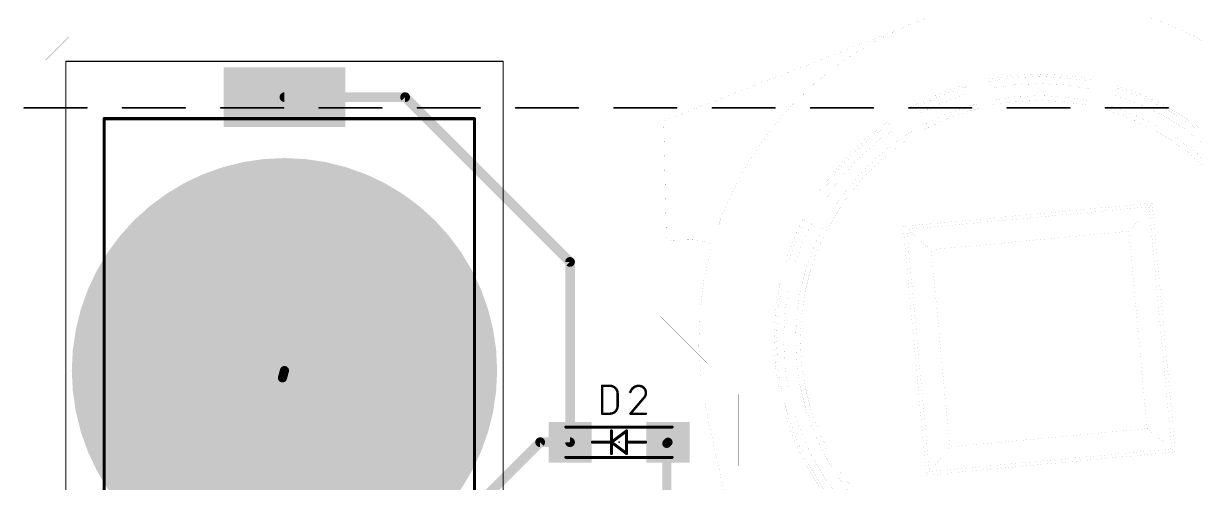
# Model space of a CAD drawing. Extents: x 19 to 519, y 6 to 365.
# Drawn here: x 79.08 to 128.09, y 214.31 to 233.54 of the extents above; entities that cross this region are included whole.
import ezdxf

# ---------------------------------------------------------------- set-up
doc = ezdxf.new("R2010")
doc.units = 0
for name, color, linetype in [('1', 12, 'CONTINUOUS'), ('120', 30, 'CONTINUOUS'), ('20', 31, 'CONTINUOUS'), ('21', 7, 'CONTINUOUS'), ('23', 53, 'CONTINUOUS'), ('25', 7, 'CONTINUOUS'), ('39', 12, 'CONTINUOUS'), ('47', 7, 'CONTINUOUS'), ('51', 7, 'CONTINUOUS')]:
    doc.layers.add(name, color=color, linetype=linetype)

# ---------------------------------------------------------------- blocks, each defined once
blk = doc.blocks.new('PIE')
at = {"const_width": 0.5}
blk.add_lwpolyline([(0, -0.25, 1), (0, 0.25, 1), (0, -0.25)], format="xyb", dxfattribs=at)
blk = doc.blocks.new('RECT')
blk.add_solid([(-0.5, -0.5), (0.5, -0.5), (-0.5, 0.5), (0.5, 0.5)])

msp = doc.modelspace()

# ---------------------------------------------------------------- linework, layer by layer
at = {"layer": '1'}
for points, const_width in [([(90, 230.45), (95.05, 230.45)], 0.4064), ([(95.05, 230.45), (101.95, 223.55)], 0.4064), ([(101.95, 223.55), (101.95, 216)], 0.4064), ([(89.916, 218.694), (90, 219)], 0.381), ([(89.916, 211.9), (89.916, 218.694)], 0.381), ([(100.7, 216), (97.7, 213)], 0.4064), ([(101.95, 216), (100.7, 216)], 0.4064), ([(106, 215.95), (106.05, 216)], 0.381), ([(106, 212), (106, 215.95)], 0.381)]:
    msp.add_lwpolyline(points, dxfattribs=dict(at, const_width=const_width))
for points, const_width in [([(90, 230.5516, 1), (90, 230.3484)], 0.2032), ([(95.1218, 230.5218, 1), (94.9782, 230.3782)], 0.2032), ([(95.05, 230.3484, 1), (95.05, 230.5516)], 0.2032), ([(102.0516, 223.55, 1), (101.8484, 223.55)], 0.2032), ([(101.8782, 223.4782, 1), (102.0218, 223.6218)], 0.2032), ([(90.0919, 218.9748, 1), (89.9081, 219.0252)], 0.1905), ([(89.8241, 218.7192, 1), (90.0079, 218.6688)], 0.1905), ([(90.0113, 218.694, 1), (89.8208, 218.694)], 0.1905), ([(100.7, 216.1016, 1), (100.7, 215.8984)], 0.2032), ([(100.7718, 215.9282, 1), (100.6282, 216.0718)], 0.2032), ([(101.95, 215.8984, 1), (101.95, 216.1016)], 0.2032), ([(106.0952, 215.95, 1), (105.9048, 215.95)], 0.1905), ([(106.1174, 215.9326, 1), (105.9826, 216.0674)], 0.1905), ([(101.8484, 216, 1), (102.0516, 216)], 0.2032), ([(105.9326, 216.0174, 1), (106.0674, 215.8826)], 0.1905)]:
    msp.add_lwpolyline(points, format="xyb", dxfattribs=dict(at, const_width=const_width))
at = {"layer": '120', "const_width": 0.001}
for points in [[(81.2865, 204.5162), (81.2865, 235.0661)], [(79.5865, 182.7161), (79.5865, 234.5661)], [(81.0865, 234.5661), (81.0865, 182.7161)], [(115.6303, 233.2616), (106.0001, 229.5038)], [(105.8729, 229.3128), (105.9813, 224.6541)], [(115.8899, 225.0399), (126.3103, 226.0128)], [(126.3103, 226.0128), (126.1826, 225.8588)], [(126.2412, 225.9294), (126.2751, 225.9703)], [(126.2751, 225.9703), (126.3103, 226.0128)], [(126.3103, 226.0128), (127.2831, 215.5924)], [(126.1826, 225.8588), (116.0439, 224.9123)], [(126.1826, 225.8588), (125.3328, 224.8339)], [(126.1826, 225.8588), (126.21, 225.8918)], [(127.1292, 215.72), (126.1826, 225.8588)], [(126.21, 225.8918), (126.2412, 225.9294)], [(115.8899, 225.0399), (115.9324, 225.0047)], [(116.0439, 224.9123), (115.8899, 225.0399)], [(116.8628, 214.6195), (115.8899, 225.0399)], [(115.9324, 225.0047), (115.9732, 224.9708)], [(115.9732, 224.9708), (116.0109, 224.9396)], [(106.1859, 224.4588), (106.9857, 224.4775)], [(116.0109, 224.9396), (116.0439, 224.9123)], [(116.0439, 224.9123), (116.9904, 214.7735)], [(117.0687, 224.0624), (116.0439, 224.9123)], [(125.3328, 224.8339), (117.0687, 224.0624)], [(126.1043, 216.5699), (125.3328, 224.8339)], [(117.0687, 224.0624), (117.8403, 215.7983)], [(107.6592, 217.301), (108.3904, 213.9236)], [(117.8403, 215.7983), (126.1043, 216.5699)], [(127.1292, 215.72), (126.1043, 216.5699)], [(117.8403, 215.7983), (116.9904, 214.7735)], [(116.9904, 214.7735), (127.1292, 215.72)], [(127.1292, 215.72), (127.1622, 215.6927)], [(127.2831, 215.5924), (127.1292, 215.72)], [(127.1622, 215.6927), (127.1998, 215.6615)], [(127.1998, 215.6615), (127.2407, 215.6276)], [(127.2831, 215.5924), (116.8628, 214.6195)], [(127.2407, 215.6276), (127.2831, 215.5924)], [(116.9904, 214.7735), (116.8628, 214.6195)], [(116.898, 214.662), (116.9319, 214.7029)], [(116.9319, 214.7029), (116.9631, 214.7405)], [(116.9631, 214.7405), (116.9904, 214.7735)], [(116.8628, 214.6195), (116.898, 214.662)]]:
    msp.add_lwpolyline(points, dxfattribs=at)
at = {"layer": '120'}
for points, const_width in [([(117.2005, 233.8744, 0.0296), (115.6303, 233.2616)], 0.001), ([(135.8061, 221.2473, 0.3151), (125.5867, 233.9932)], 0.001), ([(115.6303, 233.2616, 0.3517), (107.6592, 217.301)], 0.001), ([(115.6301, 233.2618, 1), (115.6304, 233.2614)], 0.0005), ([(115.6304, 233.2614, 1), (115.6301, 233.2618)], 0.0005), ([(115.6303, 233.2614, 1), (115.6302, 233.2619)], 0.0005), ([(121.5865, 209.2161, 1), (121.5865, 231.4161, 1), (121.5865, 209.2161)], 0.001), ([(121.5865, 209.3161, 1), (121.5865, 231.3161, 1), (121.5865, 209.3161)], 0.001), ([(121.5865, 209.6161, 1), (121.5865, 231.0161, 1), (121.5865, 209.6161)], 0.001), ([(121.5865, 210.1161, 1), (121.5865, 230.5161, 1), (121.5865, 210.1161)], 0.001), ([(121.5865, 210.3161, 1), (121.5865, 230.3161, 1), (121.5865, 210.3161)], 0.001), ([(106.0001, 229.5038, 0.3154), (105.8729, 229.3128)], 0.001), ([(106, 229.504, 1), (106.0002, 229.5035)], 0.0005), ([(106.0002, 229.5035, 1), (106, 229.504)], 0.0005), ([(105.8731, 229.3128, 1), (105.8726, 229.3128)], 0.0005), ([(105.8726, 229.3128, 1), (105.8731, 229.3128)], 0.0005), ([(126.2749, 225.9704, 1), (126.2753, 225.9701)], 0.0005), ([(126.2753, 225.9701, 1), (126.2749, 225.9704)], 0.0005), ([(126.3105, 226.0128, 1), (126.31, 226.0127)], 0.0005), ([(126.3105, 226.0126, 1), (126.3101, 226.0129)], 0.0005), ([(126.3105, 226.0126, 1), (126.3101, 226.0129)], 0.0005), ([(126.3103, 226.0125, 1), (126.3103, 226.013)], 0.0005), ([(126.1824, 225.859, 1), (126.1828, 225.8586)], 0.0005), ([(126.1824, 225.859, 1), (126.1828, 225.8586)], 0.0005), ([(126.1829, 225.8588, 1), (126.1824, 225.8588)], 0.0005), ([(126.1828, 225.8586, 1), (126.1824, 225.859)], 0.0005), ([(126.1827, 225.8586, 1), (126.1826, 225.859)], 0.0005), ([(126.2098, 225.892, 1), (126.2102, 225.8916)], 0.0005), ([(126.2102, 225.8916, 1), (126.2098, 225.892)], 0.0005), ([(126.241, 225.9296, 1), (126.2414, 225.9293)], 0.0005), ([(126.2414, 225.9293, 1), (126.241, 225.9296)], 0.0005), ([(115.8899, 225.0402, 1), (115.8899, 225.0397)], 0.0005), ([(115.8901, 225.0401, 1), (115.8898, 225.0397)], 0.0005), ([(115.8901, 225.0401, 1), (115.8898, 225.0397)], 0.0005), ([(115.8902, 225.0399, 1), (115.8897, 225.0399)], 0.0005), ([(115.9326, 225.0049, 1), (115.9322, 225.0045)], 0.0005), ([(115.9322, 225.0045, 1), (115.9326, 225.0049)], 0.0005), ([(115.9734, 224.971, 1), (115.9731, 224.9706)], 0.0005), ([(115.9731, 224.9706, 1), (115.9734, 224.971)], 0.0005), ([(105.9813, 224.6541, 0.4142), (106.1859, 224.4588)], 0.001), ([(105.9816, 224.6541, 1), (105.9811, 224.6541)], 0.0005), ([(105.9811, 224.6541, 1), (105.9816, 224.6541)], 0.0005), ([(107.899, 224.2804, 0.1184), (106.9857, 224.4775)], 0.001), ([(106.9857, 224.4777, 1), (106.9857, 224.4772)], 0.0005), ([(106.9857, 224.4772, 1), (106.9857, 224.4777)], 0.0005), ([(116.011, 224.9398, 1), (116.0107, 224.9394)], 0.0005), ([(116.0107, 224.9394, 1), (116.011, 224.9398)], 0.0005), ([(116.0441, 224.9123, 1), (116.0436, 224.9122)], 0.0005), ([(116.0438, 224.9125, 1), (116.0439, 224.912)], 0.0005), ([(116.044, 224.9124, 1), (116.0437, 224.9121)], 0.0005), ([(116.0437, 224.9121, 1), (116.044, 224.9124)], 0.0005), ([(116.0437, 224.9121, 1), (116.044, 224.9124)], 0.0005), ([(125.333, 224.834, 1), (125.3325, 224.8339)], 0.0005), ([(125.3326, 224.8341, 1), (125.333, 224.8338)], 0.0005), ([(125.3328, 224.8337, 1), (125.3328, 224.8342)], 0.0005), ([(106.1859, 224.4591, 1), (106.1859, 224.4586)], 0.0005), ([(106.1859, 224.4586, 1), (106.1859, 224.4591)], 0.0005), ([(107.8989, 224.2802, 1), (107.8991, 224.2806)], 0.0005), ([(117.0687, 224.0627, 1), (117.0688, 224.0622)], 0.0005), ([(117.069, 224.0624, 1), (117.0685, 224.0624)], 0.0005), ([(117.0686, 224.0622, 1), (117.0689, 224.0626)], 0.0005), ([(114.1333, 208.1707, 0.6085), (135.8061, 221.2473)], 0.001), ([(107.6594, 217.301, 1), (107.6589, 217.3009)], 0.0005), ([(107.6589, 217.3009, 1), (107.6594, 217.301)], 0.0005), ([(126.1045, 216.5701, 1), (126.1042, 216.5697)], 0.0005), ([(126.1041, 216.5699, 1), (126.1046, 216.5699)], 0.0005), ([(126.1043, 216.5696, 1), (126.1043, 216.5701)], 0.0005), ([(117.8402, 215.7986, 1), (117.8403, 215.7981)], 0.0005), ([(117.84, 215.7983, 1), (117.8405, 215.7984)], 0.0005), ([(117.8405, 215.7982, 1), (117.8401, 215.7985)], 0.0005), ([(127.1293, 215.7202, 1), (127.129, 215.7198)], 0.0005), ([(127.1293, 215.7202, 1), (127.129, 215.7198)], 0.0005), ([(127.1289, 215.72, 1), (127.1294, 215.7201)], 0.0005), ([(127.1292, 215.7198, 1), (127.1291, 215.7203)], 0.0005), ([(127.129, 215.7198, 1), (127.1293, 215.7202)], 0.0005), ([(127.1623, 215.6929, 1), (127.162, 215.6925)], 0.0005), ([(127.162, 215.6925, 1), (127.1623, 215.6929)], 0.0005), ([(127.2, 215.6617, 1), (127.1996, 215.6613)], 0.0005), ([(127.1996, 215.6613, 1), (127.2, 215.6617)], 0.0005), ([(127.2408, 215.6278, 1), (127.2405, 215.6274)], 0.0005), ([(127.2405, 215.6274, 1), (127.2408, 215.6278)], 0.0005), ([(127.2829, 215.5924, 1), (127.2834, 215.5924)], 0.0005), ([(127.283, 215.5922, 1), (127.2833, 215.5926)], 0.0005), ([(127.283, 215.5922, 1), (127.2833, 215.5926)], 0.0005), ([(127.2832, 215.5921, 1), (127.2831, 215.5926)], 0.0005), ([(116.932, 214.7027, 1), (116.9317, 214.703)], 0.0005), ([(116.9317, 214.703, 1), (116.932, 214.7027)], 0.0005), ([(116.9629, 214.7407, 1), (116.9633, 214.7403)], 0.0005), ([(116.9633, 214.7403, 1), (116.9629, 214.7407)], 0.0005), ([(116.9906, 214.7733, 1), (116.9902, 214.7737)], 0.0005), ([(116.9906, 214.7733, 1), (116.9902, 214.7737)], 0.0005), ([(116.9904, 214.7737, 1), (116.9904, 214.7732)], 0.0005), ([(116.9902, 214.7737, 1), (116.9906, 214.7733)], 0.0005), ([(116.9902, 214.7735, 1), (116.9907, 214.7735)], 0.0005), ([(116.8627, 214.6198, 1), (116.8628, 214.6193)], 0.0005), ([(116.8626, 214.6197, 1), (116.863, 214.6194)], 0.0005), ([(116.8626, 214.6197, 1), (116.863, 214.6194)], 0.0005), ([(116.8625, 214.6195, 1), (116.863, 214.6196)], 0.0005), ([(116.8982, 214.6619, 1), (116.8978, 214.6622)], 0.0005), ([(116.8978, 214.6622, 1), (116.8982, 214.6619)], 0.0005)]:
    msp.add_lwpolyline(points, format="xyb", dxfattribs=dict(at, const_width=const_width))
at = {"layer": '20', "const_width": 0.001}
for points in [[(80, 232), (81, 233)], [(81, 233), (103, 233)], [(103, 233), (103.5, 232.5)], [(103.5, 232.5), (103.5, 223.5)], [(80, 207), (80, 232)], [(103.5, 223.5), (109, 218)], [(109, 218), (109, 215)], [(109, 215), (116, 208)]]:
    msp.add_lwpolyline(points, dxfattribs=at)
at = {"layer": '20', "const_width": 0.0005}
for points in [[(81.0002, 232.9998, 1), (80.9998, 233.0002)], [(81, 233.0002, 1), (81, 232.9998)], [(103.0002, 233.0002, 1), (102.9998, 232.9998)], [(103, 232.9998, 1), (103, 233.0002)], [(103.5002, 232.5, 1), (103.4998, 232.5)], [(103.4998, 232.4998, 1), (103.5002, 232.5002)], [(80.0002, 232, 1), (79.9998, 232)], [(79.9998, 232.0002, 1), (80.0002, 231.9998)], [(103.5002, 223.5002, 1), (103.4998, 223.4998)], [(103.4998, 223.5, 1), (103.5002, 223.5)], [(108.9998, 217.9998, 1), (109.0002, 218.0002)], [(109.0002, 218, 1), (108.9998, 218)], [(109.0002, 215.0002, 1), (108.9998, 214.9998)], [(108.9998, 215, 1), (109.0002, 215)]]:
    msp.add_lwpolyline(points, format="xyb", dxfattribs=at)
at = {"layer": '21', "const_width": 0.127}
for points in [[(82.45, 225), (82.45, 229.55)], [(82.45, 229.55), (87.13, 229.55)], [(97.95, 229.55), (92.87, 229.55)], [(97.95, 224.5), (97.95, 229.55)], [(104.3175, 216.4763), (103.6825, 216)], [(103.6825, 216), (103.6825, 216.4763)], [(104.3175, 216), (104.3175, 216.4763)], [(103.6825, 216), (102.8887, 216)], [(103.6825, 216), (104.3175, 215.5237)], [(103.6825, 216), (103.6825, 215.5237)], [(104.3175, 215.5237), (104.3175, 216)], [(104.3175, 216), (105.1113, 216)]]:
    msp.add_lwpolyline(points, dxfattribs=at)
at = {"layer": '21', "const_width": 0.0635}
for points in [[(82.4818, 229.55, 1), (82.4183, 229.55)], [(82.45, 229.5817, 1), (82.45, 229.5183)], [(87.13, 229.5183, 1), (87.13, 229.5817)], [(92.87, 229.5817, 1), (92.87, 229.5183)], [(97.9818, 229.55, 1), (97.9183, 229.55)], [(97.95, 229.5183, 1), (97.95, 229.5817)], [(82.4183, 225, 1), (82.4818, 225)], [(97.9183, 224.5, 1), (97.9818, 224.5)], [(103.7143, 216.4763, 1), (103.6508, 216.4763)], [(104.3493, 216.4763, 1), (104.2858, 216.4763)], [(104.3366, 216.4509, 1), (104.2984, 216.5017)], [(102.8887, 216.0317, 1), (102.8887, 215.9683)], [(103.7016, 216.0254, 1), (103.6634, 215.9746)], [(103.6634, 216.0254, 1), (103.7016, 215.9746)], [(103.7143, 216, 1), (103.6508, 216)], [(103.6508, 216, 1), (103.7143, 216)], [(103.6825, 215.9683, 1), (103.6825, 216.0317)], [(104.3493, 216, 1), (104.2858, 216)], [(104.3175, 216.0317, 1), (104.3175, 215.9683)], [(104.2858, 216, 1), (104.3493, 216)], [(105.1113, 215.9683, 1), (105.1113, 216.0317)], [(103.6508, 215.5237, 1), (103.7143, 215.5237)], [(104.2858, 215.5237, 1), (104.3493, 215.5237)], [(104.2984, 215.4983, 1), (104.3366, 215.5491)]]:
    msp.add_lwpolyline(points, format="xyb", dxfattribs=at)
at = {"layer": '23'}
for p in [(90, 219), (104, 216)]:
    msp.add_point(p, dxfattribs=at)
at = {"layer": '25', "const_width": 0.1016}
for points in [[(103.294, 217.1933), (103.294, 218.3617)], [(103.294, 218.3617), (103.6185, 218.3617)], [(103.9431, 218.0371), (103.9431, 217.5179)], [(105.0268, 217.8424), (104.4751, 217.1933)], [(103.6185, 217.1933), (103.294, 217.1933)], [(104.4751, 217.1933), (105.1242, 217.1933)]]:
    msp.add_lwpolyline(points, dxfattribs=at)
at = {"layer": '25'}
for points, const_width in [([(103.3194, 218.3617, 1), (103.2686, 218.3617)], 0.0508), ([(103.294, 218.3871, 1), (103.294, 218.3363)], 0.0508), ([(103.9431, 218.0371, 0.4142), (103.6185, 218.3617)], 0.1016), ([(103.6185, 218.3871, 1), (103.6185, 218.3363)], 0.0508), ([(103.6185, 218.3363, 1), (103.6185, 218.3871)], 0.0508), ([(104.8321, 218.3617, 0.3252), (104.4751, 218.1021)], 0.1016), ([(104.4509, 218.1099, 1), (104.4993, 218.0942)], 0.0508), ([(105.1242, 218.0696, 0.4142), (104.8321, 218.3617)], 0.1016), ([(104.8321, 218.3871, 1), (104.8321, 218.3363)], 0.0508), ([(104.8321, 218.3363, 1), (104.8321, 218.3871)], 0.0508), ([(105.0268, 217.8424, 0.2053), (105.1242, 218.0696)], 0.1016), ([(105.1496, 218.0696, 1), (105.0988, 218.0696)], 0.0508), ([(103.9685, 218.0371, 1), (103.9177, 218.0371)], 0.0508), ([(103.9177, 218.0371, 1), (103.9685, 218.0371)], 0.0508), ([(105.0093, 217.8608, 1), (105.0444, 217.824)], 0.0508), ([(105.0462, 217.826, 1), (105.0075, 217.8589)], 0.0508), ([(105.0988, 218.0696, 1), (105.1496, 218.0696)], 0.0508), ([(103.294, 217.2187, 1), (103.294, 217.1679)], 0.0508), ([(103.2686, 217.1933, 1), (103.3194, 217.1933)], 0.0508), ([(103.6185, 217.1933, 0.4142), (103.9431, 217.5179)], 0.1016), ([(103.6185, 217.2187, 1), (103.6185, 217.1679)], 0.0508), ([(103.6185, 217.1679, 1), (103.6185, 217.2187)], 0.0508), ([(103.9685, 217.5179, 1), (103.9177, 217.5179)], 0.0508), ([(103.9177, 217.5179, 1), (103.9685, 217.5179)], 0.0508), ([(104.4557, 217.2098, 1), (104.4944, 217.1768)], 0.0508), ([(104.4751, 217.2187, 1), (104.4751, 217.1679)], 0.0508), ([(105.1242, 217.1679, 1), (105.1242, 217.2187)], 0.0508)]:
    msp.add_lwpolyline(points, format="xyb", dxfattribs=dict(at, const_width=const_width))
at = {"layer": '39', "const_width": 0.05}
for points in [[(80.85, 206.05), (80.85, 231.95)], [(80.85, 231.95), (99.15, 231.95)], [(99.15, 231.95), (99.15, 206.05)]]:
    msp.add_lwpolyline(points, dxfattribs=at)
at = {"layer": '39', "const_width": 0.025}
for points in [[(80.8625, 231.95, 1), (80.8375, 231.95)], [(80.85, 231.9625, 1), (80.85, 231.9375)], [(99.1625, 231.95, 1), (99.1375, 231.95)], [(99.15, 231.9375, 1), (99.15, 231.9625)]]:
    msp.add_lwpolyline(points, format="xyb", dxfattribs=at)
at = {"layer": '47', "const_width": 0.0762}
for points in [[(79.1136, 230), (81.7273, 230)], [(83.2273, 230), (85.8409, 230)], [(87.3409, 230), (89.9545, 230)], [(91.4545, 230), (94.0682, 230)], [(95.5682, 230), (98.1818, 230)], [(99.6818, 230), (102.2955, 230)], [(103.7955, 230), (106.4091, 230)], [(107.9091, 230), (110.5227, 230)], [(112.0227, 230), (114.6364, 230)], [(116.1364, 230), (118.75, 230)], [(120.25, 230), (122.8636, 230)], [(124.3636, 230), (126.9773, 230)]]:
    msp.add_lwpolyline(points, dxfattribs=at)
at = {"layer": '47', "const_width": 0.0381}
for points in [[(79.1136, 230.019, 1), (79.1136, 229.981)], [(81.7273, 229.981, 1), (81.7273, 230.019)], [(83.2273, 230.019, 1), (83.2273, 229.981)], [(85.8409, 229.981, 1), (85.8409, 230.019)], [(87.3409, 230.019, 1), (87.3409, 229.981)], [(89.9545, 229.981, 1), (89.9545, 230.019)], [(91.4545, 230.019, 1), (91.4545, 229.981)], [(94.0682, 229.981, 1), (94.0682, 230.019)], [(95.5682, 230.019, 1), (95.5682, 229.981)], [(98.1818, 229.981, 1), (98.1818, 230.019)], [(99.6818, 230.019, 1), (99.6818, 229.981)], [(102.2955, 229.981, 1), (102.2955, 230.019)], [(103.7955, 230.019, 1), (103.7955, 229.981)], [(106.4091, 229.981, 1), (106.4091, 230.019)], [(107.9091, 230.019, 1), (107.9091, 229.981)], [(110.5227, 229.981, 1), (110.5227, 230.019)], [(112.0227, 230.019, 1), (112.0227, 229.981)], [(114.6364, 229.981, 1), (114.6364, 230.019)], [(116.1364, 230.019, 1), (116.1364, 229.981)], [(118.75, 229.981, 1), (118.75, 230.019)], [(120.25, 230.019, 1), (120.25, 229.981)], [(122.8636, 229.981, 1), (122.8636, 230.019)], [(124.3636, 230.019, 1), (124.3636, 229.981)], [(126.9773, 229.981, 1), (126.9773, 230.019)]]:
    msp.add_lwpolyline(points, format="xyb", dxfattribs=at)
at = {"layer": '51', "const_width": 0.127}
for points in [[(82.45, 208.45), (82.45, 229.55)], [(82.45, 229.55), (97.95, 229.55)], [(97.95, 229.55), (97.95, 208.45)], [(106.2225, 216.635), (101.7775, 216.635)], [(106.2225, 215.365), (101.7775, 215.365)]]:
    msp.add_lwpolyline(points, dxfattribs=at)
at = {"layer": '51', "const_width": 0.0635}
for points in [[(82.4818, 229.55, 1), (82.4183, 229.55)], [(82.45, 229.5817, 1), (82.45, 229.5183)], [(97.9818, 229.55, 1), (97.9183, 229.55)], [(97.95, 229.5183, 1), (97.95, 229.5817)], [(101.7775, 216.6668, 1), (101.7775, 216.6033)], [(106.2225, 216.6033, 1), (106.2225, 216.6668)], [(101.7775, 215.3967, 1), (101.7775, 215.3333)], [(106.2225, 215.3333, 1), (106.2225, 215.3967)]]:
    msp.add_lwpolyline(points, format="xyb", dxfattribs=at)

# ---------------------------------------------------------------- block references
at = {"layer": '1'}
for p, xscale, yscale, rotation in [((90, 230.45), 2.5, 5.1, 90), ((101.95, 216), 1.8, 1.7, 180), ((106.05, 216), 1.8, 1.7, 180)]:
    msp.add_blockref('RECT', p, dxfattribs=dict(at, xscale=xscale, yscale=yscale, rotation=rotation))
at = {"layer": '1', "xscale": 17.8, "yscale": 17.8}
msp.add_blockref('PIE', (90, 219), dxfattribs=at)
at = {"layer": '51', "xscale": 0.7938, "yscale": 1.27, "rotation": 180}
for p in [(102.0156, 216), (105.9844, 216)]:
    msp.add_blockref('RECT', p, dxfattribs=at)

doc.saveas('drawing.dxf')
